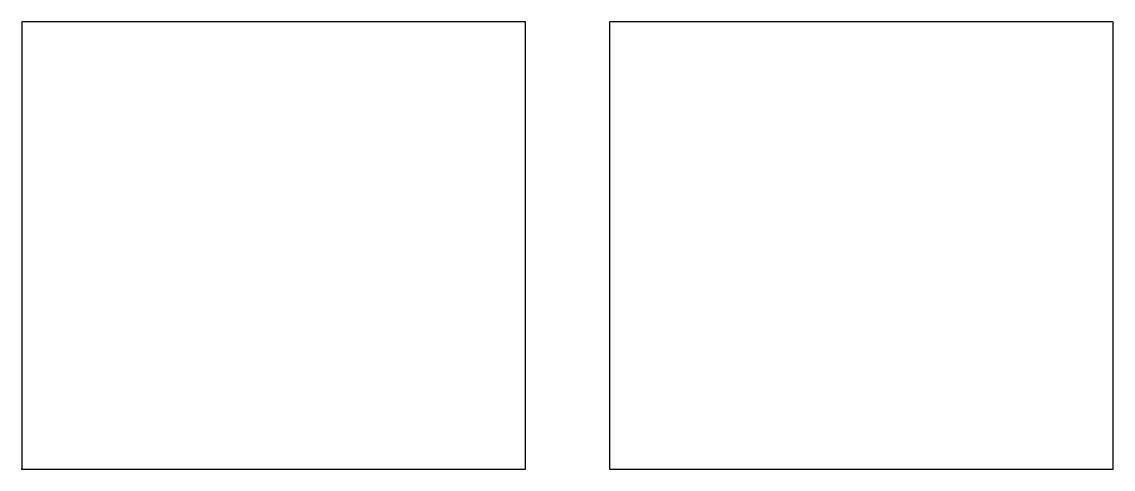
# Model space of a CAD drawing. Header units: centimetres. Extents: x 0 to 39, y 0 to 16.
import ezdxf

# ---------------------------------------------------------------- set-up
doc = ezdxf.new("R2010")
doc.units = ezdxf.units.CM
doc.header["$MEASUREMENT"] = 0
doc.layers.add('compass_box_top_and_bottom v2_Sketch1', color=7, linetype='Continuous')

msp = doc.modelspace()

# ---------------------------------------------------------------- linework, layer by layer
at = {"layer": 'compass_box_top_and_bottom v2_Sketch1'}
for p, q in [((0, 16), (0, 0)), ((18, 16), (0, 16)), ((18, 0), (18, 16)), ((21, 16), (21, 0)), ((39, 16), (21, 16)), ((39, 0), (39, 16)), ((0, 0), (18, 0)), ((21, 0), (39, 0))]:
    msp.add_line(p, q, dxfattribs=at)
msp.add_point((0, 0), dxfattribs=at)

doc.saveas('drawing.dxf')
